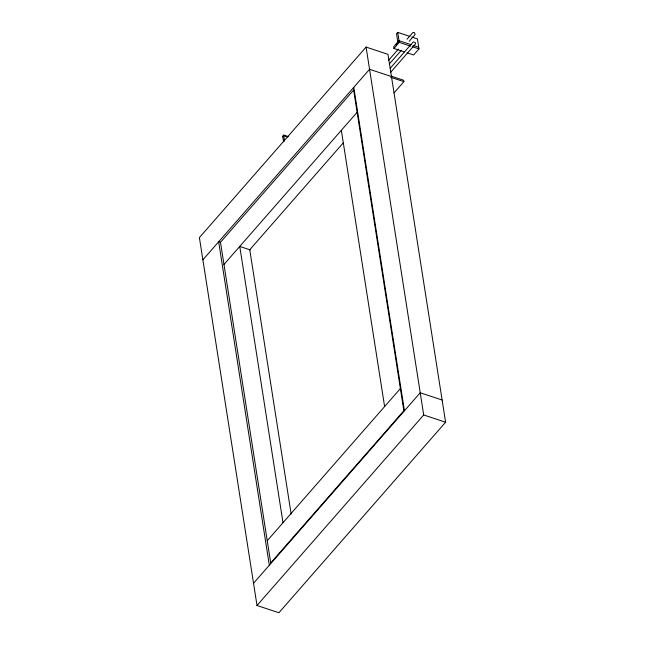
<?xml version="1.0" encoding="UTF-8"?>
<svg xmlns="http://www.w3.org/2000/svg" width="645" height="645" viewBox="0 0 645 645"><rect width="100%" height="100%" fill="white"/><g stroke="black" fill="none" stroke-linecap="round" stroke-linejoin="round"><path stroke-width="0.97" d="M283.671 135.079L282.687 136.208L283.558 141.763L284.542 140.634L283.671 135.079L288.388 136.643M282.776 136.764L283.76 135.635L287.533 136.885M366.086 47.085L199.402 237.61L257.016 605.502L278.914 612.75L445.598 422.217L387.984 54.333L366.086 47.085L423.7 414.969L257.016 605.502M409.906 36.418L397.707 32.379L396.522 33.734L397.828 42.062M202.885 259.822L369.569 69.297L391.467 76.545M396.103 44.247L398.021 42.046M404.27 51.882L393.95 48.464L399.271 42.377L397.707 32.379M388.427 60.493L398.376 49.117M406.995 39.264L412.961 32.444L414.3 32.508L415.195 34.419L409.228 41.24M389.33 63.984L401.271 50.342M390.161 68.33L413.284 41.901L415.307 42.57L415.509 43.876L390.41 72.571M223.968 264.466L357.12 112.27M411.784 37.039L417.42 38.91L418.984 48.899L413.655 54.986L407.084 52.817M343.438 142.666L249.76 249.744L291.153 514.081M394.022 92.928L403.883 81.649L403.665 80.262L391.467 76.223M267.232 540.728L400.384 388.532M253.533 583.29L420.218 392.757L442.115 400.005M411.212 44.747L399.013 40.708L393.684 46.795L393.95 48.464M413.09 45.368L418.718 47.238M399.271 42.377L410.534 46.101M412.413 46.73L418.984 48.899M390.741 77.303L403.883 81.649M250.228 249.897L239.755 246.43L283.01 522.692M220.566 242.415L218.663 241.786L269.32 565.246M423.7 414.969L445.598 422.217M353.783 87.333L404.439 410.792M341.342 130.306L384.605 406.568M353.645 90.058L220.493 242.254L270.715 562.94L403.859 410.744L353.645 90.058"/></g></svg>
